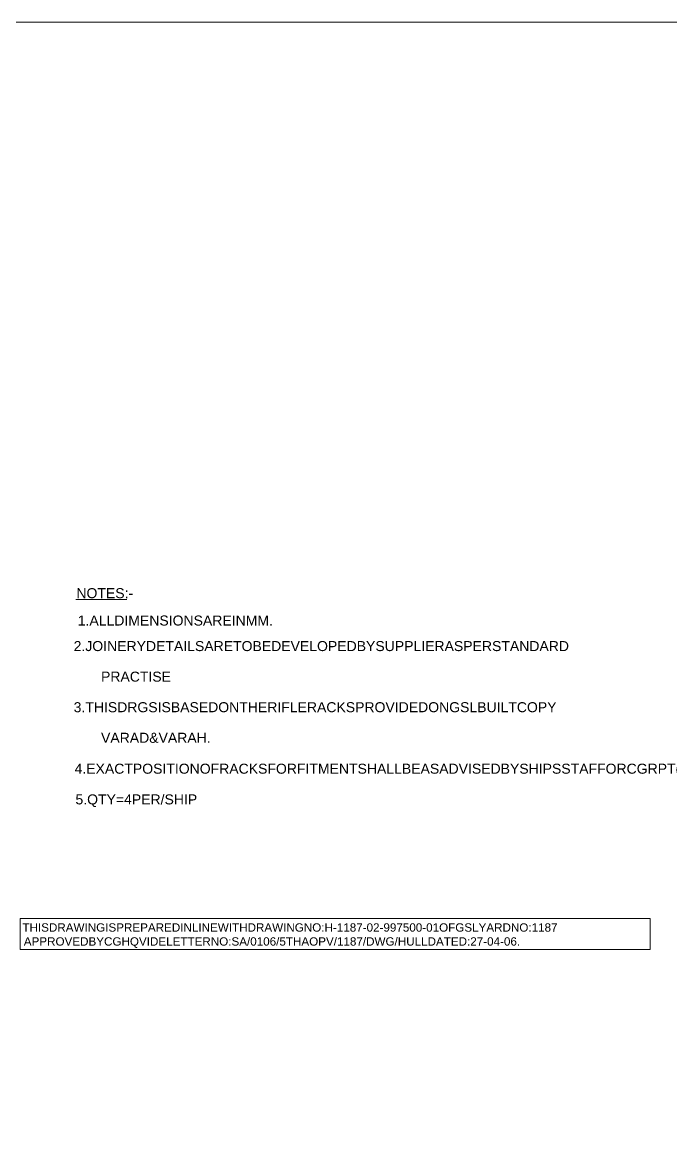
# Model space of a CAD drawing. Header units: millimetres. Extents: x -3009 to 55097, y -2803 to 5841.
# Drawn here: x 48155.4 to 48200, y 100 to 176 of the extents above; entities that cross this region are included whole.
import ezdxf

# ---------------------------------------------------------------- set-up
doc = ezdxf.new("R2010")
doc.units = ezdxf.units.MM
doc.layers.add('PDF2_Geometry', color=7, linetype='Continuous')
doc.layers.add('PDF2_Text', color=7, linetype='Continuous')
doc.styles.add('PDF F1', font='arial.ttf')

msp = doc.modelspace()

# ---------------------------------------------------------------- linework, layer by layer
at = {"layer": 'PDF2_Geometry', "lineweight": 13}
for points in [[(47995.74799842235, 21.581074835761), (47995.74799842235, 175.9976682847704), (48207.91007203603, 175.9976682847704), (48207.91007203603, 21.581074835761)], [(48155.24593795051, 112.2298553444428), (48198.56288603738, 112.2298553444428), (48198.56288603738, 114.3627688348749), (48155.24593795051, 114.3627688348749)]]:
    msp.add_lwpolyline(points, close=True, dxfattribs=at)
msp.add_lwpolyline([(48159.07263764951, 136.287856942094), (48162.58566668662, 136.287856942094)], dxfattribs=at)

# ---------------------------------------------------------------- texts
at = {"layer": 'PDF2_Text', "attachment_point": 4, "style": 'PDF F1'}
for s, insert, char_height in [('DETAILOFITEMNO12', (48132.56890631634, 160.6940933262674), 0.7642161780615475), ('MATERIAL:TEAKWOODPOLISHED', (48132.56890631634, 159.1258072115488), 0.7642161780615475), ('NOTES:-', (48159.10804310887, 136.7247715840231), 0.6887772478052107), ('1.ALLDIMENSIONSAREINMM.', (48159.20210645379, 134.8432015642493), 0.6887772478052107), ('2.JOINERYDETAILSARETOBEDEVELOPEDBYSUPPLIERASPERSTANDARD', (48158.91991641903, 133.086294193256), 0.6887772478052107), ('PRACTISE', (48160.8018852827, 130.9848973706226), 0.6887772478052107), ('3.THISDRGSISBASEDONTHERIFLERACKSPROVIDEDONGSLBUILTCOPY', (48158.91991641903, 128.8835005479892), 0.6887772478052107), ('VARAD&VARAH.', (48160.8018852827, 126.7818006039933), 0.6887772478052107), ('4.EXACTPOSITIONOFRACKSFORFITMENTSHALLBEASADVISEDBYSHIPSSTAFFORCGRPT(GOA).', (48158.98280612488, 124.5551508436104), 0.6887772478052107), ('5.QTY=4PER/SHIP', (48159.04513744927, 122.453754020977), 0.6887772478052107), ('THISDRAWINGISPREPAREDINLINEWITHDRAWINGNO:H-1187-02-997500-01OFGSLYARDNO:1187', (48155.3969601749, 113.7369328830245), 0.5731492110038632), ('APPROVEDBYCGHQVIDELETTERNO:SA/0106/5THAOPV/1187/DWG/HULLDATED:27-04-06.', (48155.49137450245, 112.7020446438273), 0.5731492110038632)]:
    msp.add_mtext(s, dxfattribs=dict(at, insert=insert, char_height=char_height))

doc.saveas('drawing.dxf')
